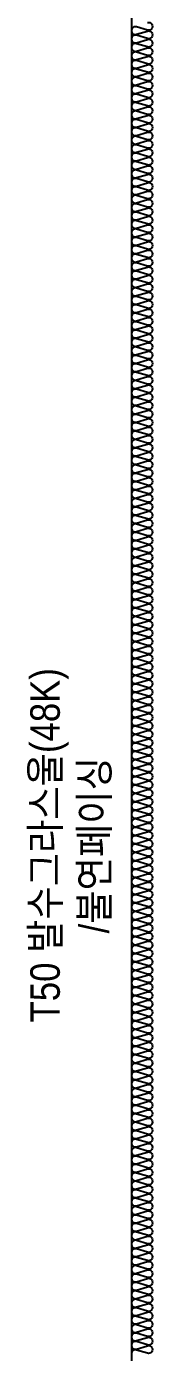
# Model space of a CAD drawing. Header units: millimetres. Extents: x 19868 to 801382, y -4805 to 85279.
# Drawn here: x 537939 to 538238, y 37442 to 40589 of the extents above; entities that cross this region are included whole.
import ezdxf
from ezdxf.enums import TextEntityAlignment as Align

# ---------------------------------------------------------------- set-up
doc = ezdxf.new("R2010")
doc.units = ezdxf.units.MM
doc.header["$LTSCALE"] = 250
doc.layers.add('ISL', color=251, linetype='Continuous')
doc.layers.add('NOPLOT-단열', color=225, linetype='Continuous', plot=False)
doc.styles.add('Gdim', font='')
doc.styles.get('Gdim').set_extended_font_data('Dotum')

msp = doc.modelspace()

# ---------------------------------------------------------------- linework, layer by layer
at = {"layer": 'ISL'}
msp.add_line((538188.2, 41478.9), (538188.2, 34988.9), dxfattribs=at)
msp.add_lwpolyline([(538226.1, 40597.8, -1.372593), (538226.1, 40580.1), (538200.3, 40587.8, 0.509267), (538188.2, 40578.9, 0.509267), (538200.3, 40570.1), (538226.1, 40577.8, -1.372593), (538226.1, 40560.1), (538200.3, 40567.8, 0.509267), (538188.2, 40558.9, 0.509267), (538200.3, 40550.1), (538226.1, 40557.8, -1.372593), (538226.1, 40540.1), (538200.3, 40547.8, 0.509267), (538188.2, 40538.9, 0.509267), (538200.3, 40530.1), (538226.1, 40537.8, -1.372593), (538226.1, 40520.1), (538200.3, 40527.8, 0.509267), (538188.2, 40518.9, 0.509267), (538200.3, 40510.1), (538226.1, 40517.8, -1.372593), (538226.1, 40500.1), (538200.3, 40507.8, 0.509267), (538188.2, 40498.9, 0.509267), (538200.3, 40490.1), (538226.1, 40497.8, -1.372593), (538226.1, 40480.1), (538200.3, 40487.8, 0.509267), (538188.2, 40478.9, 0.509267), (538200.3, 40470.1), (538226.1, 40477.8, -1.372593), (538226.1, 40460.1), (538200.3, 40467.8, 0.509267), (538188.2, 40458.9, 0.509267), (538200.3, 40450.1), (538226.1, 40457.8, -1.372593), (538226.1, 40440.1), (538200.3, 40447.8, 0.509267), (538188.2, 40438.9, 0.509267), (538200.3, 40430.1), (538226.1, 40437.8, -1.372593), (538226.1, 40420.1), (538200.3, 40427.8, 0.509267), (538188.2, 40418.9, 0.509267), (538200.3, 40410.1), (538226.1, 40417.8, -1.372593), (538226.1, 40400.1), (538200.3, 40407.8, 0.509267), (538188.2, 40398.9, 0.509267), (538200.3, 40390.1), (538226.1, 40397.8, -1.372593), (538226.1, 40380.1), (538200.3, 40387.8, 0.509267), (538188.2, 40378.9, 0.509267), (538200.3, 40370.1), (538226.1, 40377.8, -1.372593), (538226.1, 40360.1), (538200.3, 40367.8, 0.509267), (538188.2, 40358.9, 0.509267), (538200.3, 40350.1), (538226.1, 40357.8, -1.372593), (538226.1, 40340.1), (538200.3, 40347.8, 0.509267), (538188.2, 40338.9, 0.509267), (538200.3, 40330.1), (538226.1, 40337.8, -1.372593), (538226.1, 40320.1), (538200.3, 40327.8, 0.509267), (538188.2, 40318.9, 0.509267), (538200.3, 40310.1), (538226.1, 40317.8, -1.372593), (538226.1, 40300.1), (538200.3, 40307.8, 0.509267), (538188.2, 40298.9, 0.509267), (538200.3, 40290.1), (538226.1, 40297.8, -1.372593), (538226.1, 40280.1), (538200.3, 40287.8, 0.509267), (538188.2, 40278.9, 0.509267), (538200.3, 40270.1), (538226.1, 40277.8, -1.372593), (538226.1, 40260.1), (538200.3, 40267.8, 0.509267), (538188.2, 40258.9, 0.509267), (538200.3, 40250.1), (538226.1, 40257.8, -1.372593), (538226.1, 40240.1), (538200.3, 40247.8, 0.509267), (538188.2, 40238.9, 0.509267), (538200.3, 40230.1), (538226.1, 40237.8, -1.372593), (538226.1, 40220.1), (538200.3, 40227.8, 0.509267), (538188.2, 40218.9, 0.509267), (538200.3, 40210.1), (538226.1, 40217.8, -1.372593), (538226.1, 40200.1), (538200.3, 40207.8, 0.509267), (538188.2, 40198.9, 0.509267), (538200.3, 40190.1), (538226.1, 40197.8, -1.372593), (538226.1, 40180.1), (538200.3, 40187.8, 0.509267), (538188.2, 40178.9, 0.509267), (538200.3, 40170.1), (538226.1, 40177.8, -1.372593), (538226.1, 40160.1), (538200.3, 40167.8, 0.509267), (538188.2, 40158.9, 0.509267), (538200.3, 40150.1), (538226.1, 40157.8, -1.372593), (538226.1, 40140.1), (538200.3, 40147.8, 0.509267), (538188.2, 40138.9, 0.509267), (538200.3, 40130.1), (538226.1, 40137.8, -1.372593), (538226.1, 40120.1), (538200.3, 40127.8, 0.509267), (538188.2, 40118.9, 0.509267), (538200.3, 40110.1), (538226.1, 40117.8, -1.372593), (538226.1, 40100.1), (538200.3, 40107.8, 0.509267), (538188.2, 40098.9, 0.509267), (538200.3, 40090.1), (538226.1, 40097.8, -1.372593), (538226.1, 40080.1), (538200.3, 40087.8, 0.509267), (538188.2, 40078.9, 0.509267), (538200.3, 40070.1), (538226.1, 40077.8, -1.372593), (538226.1, 40060.1), (538200.3, 40067.8, 0.509267), (538188.2, 40058.9, 0.509267), (538200.3, 40050.1), (538226.1, 40057.8, -1.372593), (538226.1, 40040.1), (538200.3, 40047.8, 0.509267), (538188.2, 40038.9, 0.509267), (538200.3, 40030.1), (538226.1, 40037.8, -1.372593), (538226.1, 40020.1), (538200.3, 40027.8, 0.509267), (538188.2, 40018.9, 0.509267), (538200.3, 40010.1), (538226.1, 40017.8, -1.372593), (538226.1, 40000.1), (538200.3, 40007.8, 0.509267), (538188.2, 39998.9, 0.509267), (538200.3, 39990.1), (538226.1, 39997.8, -1.372593), (538226.1, 39980.1), (538200.3, 39987.8, 0.509267), (538188.2, 39978.9, 0.509267), (538200.3, 39970.1), (538226.1, 39977.8, -1.372593), (538226.1, 39960.1), (538200.3, 39967.8, 0.509267), (538188.2, 39958.9, 0.509267), (538200.3, 39950.1), (538226.1, 39957.8, -1.372593), (538226.1, 39940.1), (538200.3, 39947.8, 0.509267), (538188.2, 39938.9, 0.509267), (538200.3, 39930.1), (538226.1, 39937.8, -1.372593), (538226.1, 39920.1), (538200.3, 39927.8, 0.509267), (538188.2, 39918.9, 0.509267), (538200.3, 39910.1), (538226.1, 39917.8, -1.372593), (538226.1, 39900.1), (538200.3, 39907.8, 0.509267), (538188.2, 39898.9, 0.509267), (538200.3, 39890.1), (538226.1, 39897.8, -1.372593), (538226.1, 39880.1), (538200.3, 39887.8, 0.509267), (538188.2, 39878.9, 0.509267), (538200.3, 39870.1), (538226.1, 39877.8, -1.372593), (538226.1, 39860.1), (538200.3, 39867.8, 0.509267), (538188.2, 39858.9, 0.509267), (538200.3, 39850.1), (538226.1, 39857.8, -1.372593), (538226.1, 39840.1), (538200.3, 39847.8, 0.509267), (538188.2, 39838.9, 0.509267), (538200.3, 39830.1), (538226.1, 39837.8, -1.372593), (538226.1, 39820.1), (538200.3, 39827.8, 0.509267), (538188.2, 39818.9, 0.509267), (538200.3, 39810.1), (538226.1, 39817.8, -1.372593), (538226.1, 39800.1), (538200.3, 39807.8, 0.509267), (538188.2, 39798.9, 0.509267), (538200.3, 39790.1), (538226.1, 39797.8, -1.372593), (538226.1, 39780.1), (538200.3, 39787.8, 0.509267), (538188.2, 39778.9, 0.509267), (538200.3, 39770.1), (538226.1, 39777.8, -1.372593), (538226.1, 39760.1), (538200.3, 39767.8, 0.509267), (538188.2, 39758.9, 0.509267), (538200.3, 39750.1), (538226.1, 39757.8, -1.372593), (538226.1, 39740.1), (538200.3, 39747.8, 0.509267), (538188.2, 39738.9, 0.509267), (538200.3, 39730.1), (538226.1, 39737.8, -1.372593), (538226.1, 39720.1), (538200.3, 39727.8, 0.509267), (538188.2, 39718.9, 0.509267), (538200.3, 39710.1), (538226.1, 39717.8, -1.372593), (538226.1, 39700.1), (538200.3, 39707.8, 0.509267), (538188.2, 39698.9, 0.509267), (538200.3, 39690.1), (538226.1, 39697.8, -1.372593), (538226.1, 39680.1), (538200.3, 39687.8, 0.509267), (538188.2, 39678.9, 0.509267), (538200.3, 39670.1), (538226.1, 39677.8, -1.372593), (538226.1, 39660.1), (538200.3, 39667.8, 0.509267), (538188.2, 39658.9, 0.509267), (538200.3, 39650.1), (538226.1, 39657.8, -1.372593), (538226.1, 39640.1), (538200.3, 39647.8, 0.509267), (538188.2, 39638.9, 0.509267), (538200.3, 39630.1), (538226.1, 39637.8, -1.372593), (538226.1, 39620.1), (538200.3, 39627.8, 0.509267), (538188.2, 39618.9, 0.509267), (538200.3, 39610.1), (538226.1, 39617.8, -1.372593), (538226.1, 39600.1), (538200.3, 39607.8, 0.509267), (538188.2, 39598.9, 0.509267), (538200.3, 39590.1), (538226.1, 39597.8, -1.372593), (538226.1, 39580.1), (538200.3, 39587.8, 0.509267), (538188.2, 39578.9, 0.509267), (538200.3, 39570.1), (538226.1, 39577.8, -1.372593), (538226.1, 39560.1), (538200.3, 39567.8, 0.509267), (538188.2, 39558.9, 0.509267), (538200.3, 39550.1), (538226.1, 39557.8, -1.372593), (538226.1, 39540.1), (538200.3, 39547.8, 0.509267), (538188.2, 39538.9, 0.509267), (538200.3, 39530.1), (538226.1, 39537.8, -1.372593), (538226.1, 39520.1), (538200.3, 39527.8, 0.509267), (538188.2, 39518.9, 0.509267), (538200.3, 39510.1), (538226.1, 39517.8, -1.372593), (538226.1, 39500.1), (538200.3, 39507.8, 0.509267), (538188.2, 39498.9, 0.509267), (538200.3, 39490.1), (538226.1, 39497.8, -1.372593), (538226.1, 39480.1), (538200.3, 39487.8, 0.509267), (538188.2, 39478.9, 0.509267), (538200.3, 39470.1), (538226.1, 39477.8, -1.372593), (538226.1, 39460.1), (538200.3, 39467.8, 0.509267), (538188.2, 39458.9, 0.509267), (538200.3, 39450.1), (538226.1, 39457.8, -1.372593), (538226.1, 39440.1), (538200.3, 39447.8, 0.509267), (538188.2, 39438.9, 0.509267), (538200.3, 39430.1), (538226.1, 39437.8, -1.372593), (538226.1, 39420.1), (538200.3, 39427.8, 0.509267), (538188.2, 39418.9, 0.509267), (538200.3, 39410.1), (538226.1, 39417.8, -1.372593), (538226.1, 39400.1), (538200.3, 39407.8, 0.509267), (538188.2, 39398.9, 0.509267), (538200.3, 39390.1), (538226.1, 39397.8, -1.372593), (538226.1, 39380.1), (538200.3, 39387.8, 0.509267), (538188.2, 39378.9, 0.509267), (538200.3, 39370.1), (538226.1, 39377.8, -1.372593), (538226.1, 39360.1), (538200.3, 39367.8, 0.509267), (538188.2, 39358.9, 0.509267), (538200.3, 39350.1), (538226.1, 39357.8, -1.372593), (538226.1, 39340.1), (538200.3, 39347.8, 0.509267), (538188.2, 39338.9, 0.509267), (538200.3, 39330.1), (538226.1, 39337.8, -1.372593), (538226.1, 39320.1), (538200.3, 39327.8, 0.509267), (538188.2, 39318.9, 0.509267), (538200.3, 39310.1), (538226.1, 39317.8, -1.372593), (538226.1, 39300.1), (538200.3, 39307.8, 0.509267), (538188.2, 39298.9, 0.509267), (538200.3, 39290.1), (538226.1, 39297.8, -1.372593), (538226.1, 39280.1), (538200.3, 39287.8, 0.509267), (538188.2, 39278.9, 0.509267), (538200.3, 39270.1), (538226.1, 39277.8, -1.372593), (538226.1, 39260.1), (538200.3, 39267.8, 0.509267), (538188.2, 39258.9, 0.509267), (538200.3, 39250.1), (538226.1, 39257.8, -1.372593), (538226.1, 39240.1), (538200.3, 39247.8, 0.509267), (538188.2, 39238.9, 0.509267), (538200.3, 39230.1), (538226.1, 39237.8, -1.372593), (538226.1, 39220.1), (538200.3, 39227.8, 0.509267), (538188.2, 39218.9, 0.509267), (538200.3, 39210.1), (538226.1, 39217.8, -1.372593), (538226.1, 39200.1), (538200.3, 39207.8, 0.509267), (538188.2, 39198.9, 0.509267), (538200.3, 39190.1), (538226.1, 39197.8, -1.372593), (538226.1, 39180.1), (538200.3, 39187.8, 0.509267), (538188.2, 39178.9, 0.509267), (538200.3, 39170.1), (538226.1, 39177.8, -1.372593), (538226.1, 39160.1), (538200.3, 39167.8, 0.509267), (538188.2, 39158.9, 0.509267), (538200.3, 39150.1), (538226.1, 39157.8, -1.372593), (538226.1, 39140.1), (538200.3, 39147.8, 0.509267), (538188.2, 39138.9, 0.509267), (538200.3, 39130.1), (538226.1, 39137.8, -1.372593), (538226.1, 39120.1), (538200.3, 39127.8, 0.509267), (538188.2, 39118.9, 0.509267), (538200.3, 39110.1), (538226.1, 39117.8, -1.372593), (538226.1, 39100.1), (538200.3, 39107.8, 0.509267), (538188.2, 39098.9, 0.509267), (538200.3, 39090.1), (538226.1, 39097.8, -1.372593), (538226.1, 39080.1), (538200.3, 39087.8, 0.509267), (538188.2, 39078.9, 0.509267), (538200.3, 39070.1), (538226.1, 39077.8, -1.372593), (538226.1, 39060.1), (538200.3, 39067.8, 0.509267), (538188.2, 39058.9, 0.509267), (538200.3, 39050.1), (538226.1, 39057.8, -1.372593), (538226.1, 39040.1), (538200.3, 39047.8, 0.509267), (538188.2, 39038.9, 0.509267), (538200.3, 39030.1), (538226.1, 39037.8, -1.372593), (538226.1, 39020.1), (538200.3, 39027.8, 0.509267), (538188.2, 39018.9, 0.509267), (538200.3, 39010.1), (538226.1, 39017.8, -1.372593), (538226.1, 39000.1), (538200.3, 39007.8, 0.509267), (538188.2, 38998.9, 0.509267), (538200.3, 38990.1), (538226.1, 38997.8, -1.372593), (538226.1, 38980.1), (538200.3, 38987.8, 0.509267), (538188.2, 38978.9, 0.509267), (538200.3, 38970.1), (538226.1, 38977.8, -1.372593), (538226.1, 38960.1), (538200.3, 38967.8, 0.509267), (538188.2, 38958.9, 0.509267), (538200.3, 38950.1), (538226.1, 38957.8, -1.372593), (538226.1, 38940.1), (538200.3, 38947.8, 0.509267), (538188.2, 38938.9, 0.509267), (538200.3, 38930.1), (538226.1, 38937.8, -1.372593), (538226.1, 38920.1), (538200.3, 38927.8, 0.509267), (538188.2, 38918.9, 0.509267), (538200.3, 38910.1), (538226.1, 38917.8, -1.372593), (538226.1, 38900.1), (538200.3, 38907.8, 0.509267), (538188.2, 38898.9, 0.509267), (538200.3, 38890.1), (538226.1, 38897.8, -1.372593), (538226.1, 38880.1), (538200.3, 38887.8, 0.509267), (538188.2, 38878.9, 0.509267), (538200.3, 38870.1), (538226.1, 38877.8, -1.372593), (538226.1, 38860.1), (538200.3, 38867.8, 0.509267), (538188.2, 38858.9, 0.509267), (538200.3, 38850.1), (538226.1, 38857.8, -1.372593), (538226.1, 38840.1), (538200.3, 38847.8, 0.509267), (538188.2, 38838.9, 0.509267), (538200.3, 38830.1), (538226.1, 38837.8, -1.372593), (538226.1, 38820.1), (538200.3, 38827.8, 0.509267), (538188.2, 38818.9, 0.509267), (538200.3, 38810.1), (538226.1, 38817.8, -1.372593), (538226.1, 38800.1), (538200.3, 38807.8, 0.509267), (538188.2, 38798.9, 0.509267), (538200.3, 38790.1), (538226.1, 38797.8, -1.372593), (538226.1, 38780.1), (538200.3, 38787.8, 0.509267), (538188.2, 38778.9, 0.509267), (538200.3, 38770.1), (538226.1, 38777.8, -1.372593), (538226.1, 38760.1), (538200.3, 38767.8, 0.509267), (538188.2, 38758.9, 0.509267), (538200.3, 38750.1), (538226.1, 38757.8, -1.372593), (538226.1, 38740.1), (538200.3, 38747.8, 0.509267), (538188.2, 38738.9, 0.509267), (538200.3, 38730.1), (538226.1, 38737.8, -1.372593), (538226.1, 38720.1), (538200.3, 38727.8, 0.509267), (538188.2, 38718.9, 0.509267), (538200.3, 38710.1), (538226.1, 38717.8, -1.372593), (538226.1, 38700.1), (538200.3, 38707.8, 0.509267), (538188.2, 38698.9, 0.509267), (538200.3, 38690.1), (538226.1, 38697.8, -1.372593), (538226.1, 38680.1), (538200.3, 38687.8, 0.509267), (538188.2, 38678.9, 0.509267), (538200.3, 38670.1), (538226.1, 38677.8, -1.372593), (538226.1, 38660.1), (538200.3, 38667.8, 0.509267), (538188.2, 38658.9, 0.509267), (538200.3, 38650.1), (538226.1, 38657.8, -1.372593), (538226.1, 38640.1), (538200.3, 38647.8, 0.509267), (538188.2, 38638.9, 0.509267), (538200.3, 38630.1), (538226.1, 38637.8, -1.372593), (538226.1, 38620.1), (538200.3, 38627.8, 0.509267), (538188.2, 38618.9, 0.509267), (538200.3, 38610.1), (538226.1, 38617.8, -1.372593), (538226.1, 38600.1), (538200.3, 38607.8, 0.509267), (538188.2, 38598.9, 0.509267), (538200.3, 38590.1), (538226.1, 38597.8, -1.372593), (538226.1, 38580.1), (538200.3, 38587.8, 0.509267), (538188.2, 38578.9, 0.509267), (538200.3, 38570.1), (538226.1, 38577.8, -1.372593), (538226.1, 38560.1), (538200.3, 38567.8, 0.509267), (538188.2, 38558.9, 0.509267), (538200.3, 38550.1), (538226.1, 38557.8, -1.372593), (538226.1, 38540.1), (538200.3, 38547.8, 0.509267), (538188.2, 38538.9, 0.509267), (538200.3, 38530.1), (538226.1, 38537.8, -1.372593), (538226.1, 38520.1), (538200.3, 38527.8, 0.509267), (538188.2, 38518.9, 0.509267), (538200.3, 38510.1), (538226.1, 38517.8, -1.372593), (538226.1, 38500.1), (538200.3, 38507.8, 0.509267), (538188.2, 38498.9, 0.509267), (538200.3, 38490.1), (538226.1, 38497.8, -1.372593), (538226.1, 38480.1), (538200.3, 38487.8, 0.509267), (538188.2, 38478.9, 0.509267), (538200.3, 38470.1), (538226.1, 38477.8, -1.372593), (538226.1, 38460.1), (538200.3, 38467.8, 0.509267), (538188.2, 38458.9, 0.509267), (538200.3, 38450.1), (538226.1, 38457.8, -1.372593), (538226.1, 38440.1), (538200.3, 38447.8, 0.509267), (538188.2, 38438.9, 0.509267), (538200.3, 38430.1), (538226.1, 38437.8, -1.372593), (538226.1, 38420.1), (538200.3, 38427.8, 0.509267), (538188.2, 38418.9, 0.509267), (538200.3, 38410.1), (538226.1, 38417.8, -1.372593), (538226.1, 38400.1), (538200.3, 38407.8, 0.509267), (538188.2, 38398.9, 0.509267), (538200.3, 38390.1), (538226.1, 38397.8, -1.372593), (538226.1, 38380.1), (538200.3, 38387.8, 0.509267), (538188.2, 38378.9, 0.509267), (538200.3, 38370.1), (538226.1, 38377.8, -1.372593), (538226.1, 38360.1), (538200.3, 38367.8, 0.509267), (538188.2, 38358.9, 0.509267), (538200.3, 38350.1), (538226.1, 38357.8, -1.372593), (538226.1, 38340.1), (538200.3, 38347.8, 0.509267), (538188.2, 38338.9, 0.509267), (538200.3, 38330.1), (538226.1, 38337.8, -1.372593), (538226.1, 38320.1), (538200.3, 38327.8, 0.509267), (538188.2, 38318.9, 0.509267), (538200.3, 38310.1), (538226.1, 38317.8, -1.372593), (538226.1, 38300.1), (538200.3, 38307.8, 0.509267), (538188.2, 38298.9, 0.509267), (538200.3, 38290.1), (538226.1, 38297.8, -1.372593), (538226.1, 38280.1), (538200.3, 38287.8, 0.509267), (538188.2, 38278.9, 0.509267), (538200.3, 38270.1), (538226.1, 38277.8, -1.372593), (538226.1, 38260.1), (538200.3, 38267.8, 0.509267), (538188.2, 38258.9, 0.509267), (538200.3, 38250.1), (538226.1, 38257.8, -1.372593), (538226.1, 38240.1), (538200.3, 38247.8, 0.509267), (538188.2, 38238.9, 0.509267), (538200.3, 38230.1), (538226.1, 38237.8, -1.372593), (538226.1, 38220.1), (538200.3, 38227.8, 0.509267), (538188.2, 38218.9, 0.509267), (538200.3, 38210.1), (538226.1, 38217.8, -1.372593), (538226.1, 38200.1), (538200.3, 38207.8, 0.509267), (538188.2, 38198.9, 0.509267), (538200.3, 38190.1), (538226.1, 38197.8, -1.372593), (538226.1, 38180.1), (538200.3, 38187.8, 0.509267), (538188.2, 38178.9, 0.509267), (538200.3, 38170.1), (538226.1, 38177.8, -1.372593), (538226.1, 38160.1), (538200.3, 38167.8, 0.509267), (538188.2, 38158.9, 0.509267), (538200.3, 38150.1), (538226.1, 38157.8, -1.372593), (538226.1, 38140.1), (538200.3, 38147.8, 0.509267), (538188.2, 38138.9, 0.509267), (538200.3, 38130.1), (538226.1, 38137.8, -1.372593), (538226.1, 38120.1), (538200.3, 38127.8, 0.509267), (538188.2, 38118.9, 0.509267), (538200.3, 38110.1), (538226.1, 38117.8, -1.372593), (538226.1, 38100.1), (538200.3, 38107.8, 0.509267), (538188.2, 38098.9, 0.509267), (538200.3, 38090.1), (538226.1, 38097.8, -1.372593), (538226.1, 38080.1), (538200.3, 38087.8, 0.509267), (538188.2, 38078.9, 0.509267), (538200.3, 38070.1), (538226.1, 38077.8, -1.372593), (538226.1, 38060.1), (538200.3, 38067.8, 0.509267), (538188.2, 38058.9, 0.509267), (538200.3, 38050.1), (538226.1, 38057.8, -1.372593), (538226.1, 38040.1), (538200.3, 38047.8, 0.509267), (538188.2, 38038.9, 0.509267), (538200.3, 38030.1), (538226.1, 38037.8, -1.372593), (538226.1, 38020.1), (538200.3, 38027.8, 0.509267), (538188.2, 38018.9, 0.509267), (538200.3, 38010.1), (538226.1, 38017.8, -1.372593), (538226.1, 38000.1), (538200.3, 38007.8, 0.509267), (538188.2, 37998.9, 0.509267), (538200.3, 37990.1), (538226.1, 37997.8, -1.372593), (538226.1, 37980.1), (538200.3, 37987.8, 0.509267), (538188.2, 37978.9, 0.509267), (538200.3, 37970.1), (538226.1, 37977.8, -1.372593), (538226.1, 37960.1), (538200.3, 37967.8, 0.509267), (538188.2, 37958.9, 0.509267), (538200.3, 37950.1), (538226.1, 37957.8, -1.372593), (538226.1, 37940.1), (538200.3, 37947.8, 0.509267), (538188.2, 37938.9, 0.509267), (538200.3, 37930.1), (538226.1, 37937.8, -1.372593), (538226.1, 37920.1), (538200.3, 37927.8, 0.509267), (538188.2, 37918.9, 0.509267), (538200.3, 37910.1), (538226.1, 37917.8, -1.372593), (538226.1, 37900.1), (538200.3, 37907.8, 0.509267), (538188.2, 37898.9, 0.509267), (538200.3, 37890.1), (538226.1, 37897.8, -1.372593), (538226.1, 37880.1), (538200.3, 37887.8, 0.509267), (538188.2, 37878.9, 0.509267), (538200.3, 37870.1), (538226.1, 37877.8, -1.372593), (538226.1, 37860.1), (538200.3, 37867.8, 0.509267), (538188.2, 37858.9, 0.509267), (538200.3, 37850.1), (538226.1, 37857.8, -1.372593), (538226.1, 37840.1), (538200.3, 37847.8, 0.509267), (538188.2, 37838.9, 0.509267), (538200.3, 37830.1), (538226.1, 37837.8, -1.372593), (538226.1, 37820.1), (538200.3, 37827.8, 0.509267), (538188.2, 37818.9, 0.509267), (538200.3, 37810.1), (538226.1, 37817.8, -1.372593), (538226.1, 37800.1), (538200.3, 37807.8, 0.509267), (538188.2, 37798.9, 0.509267), (538200.3, 37790.1), (538226.1, 37797.8, -1.372593), (538226.1, 37780.1), (538200.3, 37787.8, 0.509267), (538188.2, 37778.9, 0.509267), (538200.3, 37770.1), (538226.1, 37777.8, -1.372593), (538226.1, 37760.1), (538200.3, 37767.8, 0.509267), (538188.2, 37758.9, 0.509267), (538200.3, 37750.1), (538226.1, 37757.8, -1.372593), (538226.1, 37740.1), (538200.3, 37747.8, 0.509267), (538188.2, 37738.9, 0.509267), (538200.3, 37730.1), (538226.1, 37737.8, -1.372593), (538226.1, 37720.1), (538200.3, 37727.8, 0.509267), (538188.2, 37718.9, 0.509267), (538200.3, 37710.1), (538226.1, 37717.8, -1.372593), (538226.1, 37700.1), (538200.3, 37707.8, 0.509267), (538188.2, 37698.9, 0.509267), (538200.3, 37690.1), (538226.1, 37697.8, -1.372593), (538226.1, 37680.1), (538200.3, 37687.8, 0.509267), (538188.2, 37678.9, 0.509267), (538200.3, 37670.1), (538226.1, 37677.8, -1.372593), (538226.1, 37660.1), (538200.3, 37667.8, 0.509267), (538188.2, 37658.9, 0.509267), (538200.3, 37650.1), (538226.1, 37657.8, -1.372593), (538226.1, 37640.1), (538200.3, 37647.8, 0.509267), (538188.2, 37638.9, 0.509267), (538200.3, 37630.1), (538226.1, 37637.8, -1.372593), (538226.1, 37620.1), (538200.3, 37627.8, 0.509267), (538188.2, 37618.9, 0.509267), (538200.3, 37610.1), (538226.1, 37617.8, -1.372593), (538226.1, 37600.1), (538200.3, 37607.8, 0.509267), (538188.2, 37598.9, 0.509267), (538200.3, 37590.1), (538226.1, 37597.8, -1.372593), (538226.1, 37580.1), (538200.3, 37587.8, 0.509267), (538188.2, 37578.9, 0.509267), (538200.3, 37570.1), (538226.1, 37577.8, -1.372593), (538226.1, 37560.1), (538200.3, 37567.8, 0.509267), (538188.2, 37558.9, 0.509267), (538200.3, 37550.1), (538226.1, 37557.8, -1.372593), (538226.1, 37540.1), (538200.3, 37547.8, 0.509267), (538188.2, 37538.9, 0.509267), (538200.3, 37530.1), (538226.1, 37537.8, -1.372593), (538226.1, 37520.1), (538200.3, 37527.8, 0.509267), (538188.2, 37518.9, 0.509267), (538200.3, 37510.1), (538226.1, 37517.8, -1.372593), (538226.1, 37500.1), (538200.3, 37507.8, 0.509267), (538188.2, 37498.9, 0.509267), (538200.3, 37490.1), (538226.1, 37497.8, -1.372593), (538226.1, 37480.1), (538200.3, 37487.8, 0.509267), (538188.2, 37478.9, 0.509267), (538200.3, 37470.1), (538226.1, 37477.8, -1.372593), (538226.1, 37460.1), (538200.3, 37467.8, 0.509267), (538188.2, 37458.9, 0.509267), (538200.3, 37450.1), (538226.1, 37457.8, -1.372593), (538226.1, 37440.1), (538200.3, 37447.8, 0.509267), (538188.2, 37438.9, 0.509267)], format="xyb", dxfattribs=at)

# ---------------------------------------------------------------- texts
at = {"layer": 'NOPLOT-단열', "style": 'Gdim', "width": 0.9}
for s, p in [('T50 발수그라스울(48K)', (537983.4, 38645.7)), ('/불연페이싱', (538099.9, 38645.7))]:
    msp.add_text(s, height=70, rotation=90, dxfattribs=at).set_placement(p, align=Align.MIDDLE_CENTER)

doc.saveas('drawing.dxf')
